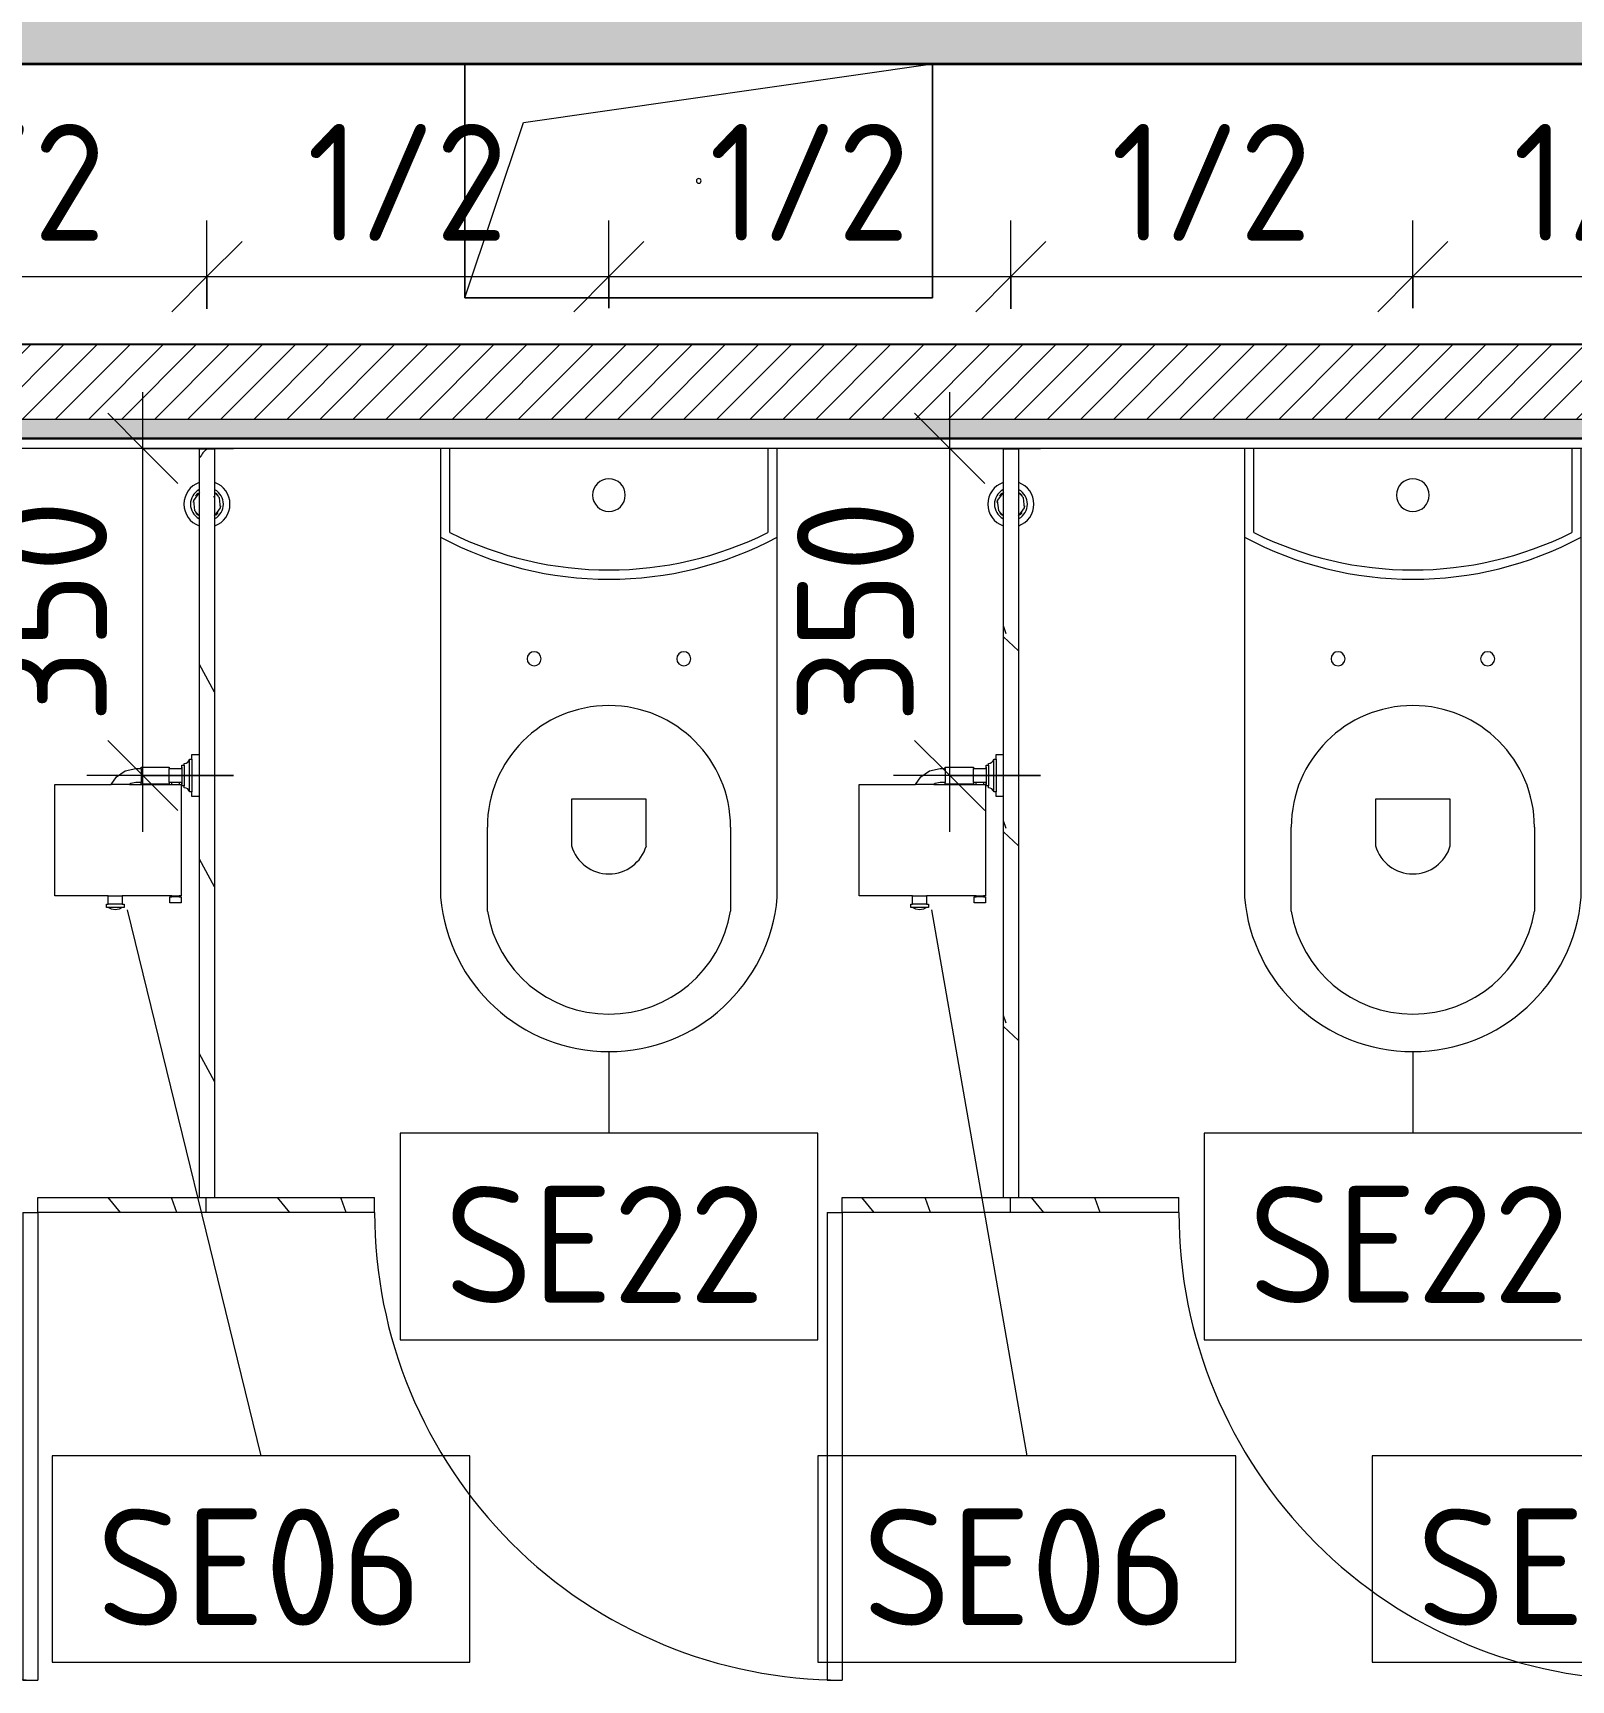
# Model space of a CAD drawing. Header units: millimetres. Extents: x 39815 to 261742, y -8553 to 29000.
# Drawn here: x 85671 to 87315, y 8652 to 10413 of the extents above; entities that cross this region are included whole.
import ezdxf

# ---------------------------------------------------------------- set-up
doc = ezdxf.new("R2010")
doc.units = ezdxf.units.MM
for name, color, linetype, lineweight in [('A-ANNO-DIMS', 7, 'Continuous', 9), ('A-ANNO-DIMS-50', 7, 'Continuous', 9), ('A-DOOR', 7, 'Continuous', 9), ('A-GENM', 7, 'Continuous', 9), ('A-WALL-2', 7, 'Continuous', 9), ('I-WALL', 7, 'Continuous', 9), ('P-SANR-FIXT-IDEN', 7, 'Continuous', 9)]:
    doc.layers.add(name, color=color, linetype=linetype, lineweight=lineweight)
for name, color, linetype, lineweight, true_color in [('A-DETL-GENF-1', 7, 'Continuous', 9, 0x4994b4), ('A-WALL-1', 7, 'Continuous', 25, 0x3c3c3c), ('A-WALL-3', 7, 'Continuous', 35, 0x3c3c3c), ('A-WALL-FNSH-1', 7, 'Continuous', 15, 0x3c3c3c), ('P-SANR-FIXT-1', 7, 'Continuous', 15, 0x4994b4)]:
    doc.layers.add(name, color=color, linetype=linetype, lineweight=lineweight, true_color=true_color)
doc.styles.add('GOST Common', font='GOST_Common.ttf', dxfattribs={"height": 125})
doc.styles.add('ISOCPEUR', font='isocpeur.ttf', dxfattribs={"width": 0.9, "height": 125})
doc.dimstyles.new('ISO-2_5_0_9К_БОЛЬШОЙ', dxfattribs={"dimscale": 304.8, "dimtxt": 124.497647, "dimasz": 0.246063, "dimexe": 0.19685, "dimexo": 0.492126, "dimgap": 0, "dimtad": 1, "dimdec": 0, "dimrnd": 10, "dimzin": 0, "dimdsep": 46, "dimtxsty": 'ISOCPEUR', "dimblk1": 'OBLIQUE', "dimblk2": 'OBLIQUE', "dimsah": 1, "dimcen": 0.09, "dimdle": 0.19685, "dimazin": 0, "dimtfac": 1, "dimtdec": 4, "dimtix": 1, "dimtmove": 0, "dimatfit": 3, "dimfxl": 1, "dimtvp": 1, "dimtolj": 1, "dimtzin": 0, "dimarcsym": 2})
pattern_1 = [(288.435, (96055.355, 9160), (208.250902, -416.49961), [79.025, -579.519]), (319.399, (96080.345, 9085.03), (1249.5049425, -1041.2430683), [38.399, -1881.571]), (316.848, (95901.25, 9060.04), (3123.769422, -2915.4788923), [91.346, -4475.934]), (289.983, (95967.89, 8997.565), (624.746965, -1666.001328), [48.75, -2388.754]), (270, (95984.55, 9160), (208.25, -208.25), [41.65, -166.6]), (298.443, (95984.55, 9118.35), (-1457.75313005, 2707.24838793), [113.682, -5570.435]), (264.289, (96038.695, 9018.39), (208.2636477, 1874.2483835), [41.858, -2051.029]), (309.806, (96034.53, 8976.74), (-833.007541, 1041.2439595), [32.53, -1593.955])]
pattern_2 = [(288.435, (96915.355, 9160), (208.250902, -416.49961), [79.025, -579.519]), (319.399, (96940.345, 9085.03), (1249.5049425, -1041.2430683), [38.399, -1881.571]), (316.848, (96761.25, 9060.04), (3123.769422, -2915.4788923), [91.346, -4475.934]), (289.983, (96827.89, 8997.565), (624.746965, -1666.001328), [48.75, -2388.754]), (270, (96844.55, 9160), (208.25, -208.25), [41.65, -166.6]), (298.443, (96844.55, 9118.35), (-1457.75313005, 2707.24838793), [113.682, -5570.435]), (264.289, (96898.695, 9018.39), (208.2636477, 1874.2483835), [41.858, -2051.029]), (309.806, (96894.53, 8976.74), (-833.007541, 1041.2439595), [32.53, -1593.955])]
pattern_3 = [(288.435, (97775.355, 9160), (208.250902, -416.49961), [79.025, -579.519]), (319.399, (97800.345, 9085.03), (1249.5049425, -1041.2430683), [38.399, -1881.571]), (316.848, (97621.25, 9060.04), (3123.769422, -2915.4788923), [91.346, -4475.934]), (289.983, (97687.89, 8997.565), (624.746965, -1666.001328), [48.75, -2388.754]), (270, (97704.55, 9160), (208.25, -208.25), [41.65, -166.6]), (298.443, (97704.55, 9118.35), (-1457.75313005, 2707.24838793), [113.682, -5570.435]), (264.289, (97758.695, 9018.39), (208.2636477, 1874.2483835), [41.858, -2051.029]), (309.806, (97754.53, 8976.74), (-833.007541, 1041.2439595), [32.53, -1593.955])]

# ---------------------------------------------------------------- blocks, each defined once
blk = doc.blocks.new('GM_Отверстие прямоугольное _в плите_ - Отверстие-V32-Фрагмент 2_10')
at = {"layer": 'A-GENM'}
for p, q in [((-250, -125), (-250, 125)), ((-250, 125), (-250, -125)), ((-187.5, 62.5), (250, 125)), ((250, 125), (250, -125)), ((250, -125), (250, 125)), ((-250, -125), (-187.5, 62.5)), ((250, -125), (-250, -125)), ((-250, -125), (250, -125))]:
    blk.add_line(p, q, dxfattribs=at)
for start, end in [(360, 180), (180, 360)]:
    blk.add_arc((0, 0), 2.5, start, end, dxfattribs=at)
blk = doc.blocks.new('FP_42-Фрагмент 2_10')
at = {"layer": 'A-GENM'}
blk.add_line((0, 8), (0, -8), dxfattribs=at)
blk = doc.blocks.new('131_Сантехническая перегородка 6 - СП-1-30839354-Фрагмент 2_10')
at = {"layer": 'A-GENM'}
h = blk.add_hatch(dxfattribs=at)
h.set_pattern_fill('FP_21', color=256, style=0, pattern_type=2)
h.set_pattern_definition([(198.435, (9968, -96845.73), (-416.49961, -208.250902), [79.025, -579.519]), (229.399, (9893.03, -96870.72), (-1041.2430683, -1249.5049425), [38.399, -1881.571]), (226.848, (9868.04, -96691.625), (-2915.4788923, -3123.769422), [91.346, -4475.934]), (199.983, (9805.565, -96758.265), (-1666.001328, -624.746965), [48.75, -2388.754]), (180, (9968, -96774.93), (-208.25, -208.25), [41.65, -166.6]), (208.443, (9926.35, -96774.925), (2707.24838793, 1457.75313005), [113.682, -5570.435]), (174.289, (9826.39, -96829.07), (1874.2483835, -208.2636477), [41.858, -2051.029]), (219.806, (9784.74, -96824.905), (1041.2439595, 833.007541), [32.53, -1593.955])])
h.paths.add_polyline_path([(800, -0.4), (800, 8), (50, 8), (50, -8), (800, -8)])
for p, q in [((0, 8), (50, 8)), ((50, 8), (800, 8)), ((50, -8), (0, -8)), ((800, -8), (50, -8))]:
    blk.add_line(p, q, dxfattribs=at)
at = {"layer": 'A-GENM', "flags": 128}
for points in [[(71.5, 8), (62.7, 14.5), (51.9, 13.4), (45.9, 8)], [(45.9, -8), (54.7, -14.5), (65.5, -13.4), (71.5, -8)]]:
    blk.add_lwpolyline(points, dxfattribs=at)
at = {"layer": 'A-GENM'}
for radius, start, end in [(24.6, 19.9113, 160.0887), (17.6, 28.9731, 151.0269), (15.1, 126.8617, 139.5341), (15.1, 78.8699, 82.6459), (15.1, 40.4659, 53.124), (24.6, 199.9113, 340.0887), (17.6, 208.9731, 331.0269), (15.1, 220.4659, 233.124), (15.1, 258.8699, 262.6459), (15.1, 306.8617, 319.5341)]:
    blk.add_arc((58.7, 0), radius, start, end, dxfattribs=at)
blk.add_blockref('FP_42-Фрагмент 2_10', (0, 0), dxfattribs=at)
blk = doc.blocks.new('131_Сантехническая перегородка_Дверь 5 - СД-1-V43-Фрагмент 2_10')
at = {"layer": 'A-DOOR'}
h = blk.add_hatch(dxfattribs=at)
h.set_pattern_fill('FP_24', color=256, style=0, pattern_type=2)
h.set_pattern_definition(pattern_1)
h.paths.add_polyline_path([(750, 8), (750, -8), (930, -8), (930, 8)])
at = {"layer": 'A-GENM'}
h = blk.add_hatch(dxfattribs=at)
h.set_pattern_fill('FP_24', color=256, style=0, pattern_type=2)
h.set_pattern_definition(pattern_1)
h.paths.add_polyline_path([(250, 8), (70, 8), (70, -8), (250, -8)])
at = {"layer": 'A-DOOR'}
for p, q in [((266, 508), (250, 508)), ((250, 8), (250, 508)), ((266, 8), (266, 508)), ((266, 8), (250, 8))]:
    blk.add_line(p, q, dxfattribs=at)
blk.add_arc((250, 8), 500, 360, 90, dxfattribs=at)
at = {"layer": 'A-GENM'}
for p, q in [((70, 8), (250, 8)), ((70, 8), (70, -8)), ((250, 8), (250, -8)), ((750, 8), (930, 8)), ((750, 8), (750, -8)), ((930, 8), (930, -8)), ((250, -8), (70, -8)), ((930, -8), (750, -8))]:
    blk.add_line(p, q, dxfattribs=at)
blk = doc.blocks.new('131_Сантехническая перегородка_Дверь 5 - СД-1-V44-Фрагмент 2_10')
at = {"layer": 'A-DOOR'}
h = blk.add_hatch(dxfattribs=at)
h.set_pattern_fill('FP_25', color=256, style=0, pattern_type=2)
h.set_pattern_definition(pattern_2)
h.paths.add_polyline_path([(750, 8), (750, -8), (930, -8), (930, 8)])
at = {"layer": 'A-GENM'}
h = blk.add_hatch(dxfattribs=at)
h.set_pattern_fill('FP_25', color=256, style=0, pattern_type=2)
h.set_pattern_definition(pattern_2)
h.paths.add_polyline_path([(70, 8), (70, -8), (250, -8), (250, 8)])
at = {"layer": 'A-DOOR'}
for p, q in [((266, 508), (250, 508)), ((250, 8), (250, 508)), ((266, 8), (266, 508)), ((266, 8), (250, 8))]:
    blk.add_line(p, q, dxfattribs=at)
blk.add_arc((250, 8), 500, 360, 90, dxfattribs=at)
at = {"layer": 'A-GENM'}
for p, q in [((70, 8), (250, 8)), ((70, 8), (70, -8)), ((250, 8), (250, -8)), ((750, 8), (930, 8)), ((750, 8), (750, -8)), ((930, 8), (930, -8)), ((250, -8), (70, -8)), ((930, -8), (750, -8))]:
    blk.add_line(p, q, dxfattribs=at)
blk = doc.blocks.new('131_Сантехническая перегородка_Дверь 5 - СД-1-V45-Фрагмент 2_10')
at = {"layer": 'A-DOOR'}
h = blk.add_hatch(dxfattribs=at)
h.set_pattern_fill('FP_26', color=256, style=0, pattern_type=2)
h.set_pattern_definition(pattern_3)
h.paths.add_polyline_path([(750, 8), (750, -8), (930, -8), (930, 8)])
at = {"layer": 'A-GENM'}
h = blk.add_hatch(dxfattribs=at)
h.set_pattern_fill('FP_26', color=256, style=0, pattern_type=2)
h.set_pattern_definition(pattern_3)
h.paths.add_polyline_path([(70, 8), (70, -8), (250, -8), (250, 8)])
at = {"layer": 'A-DOOR'}
for p, q in [((266, 508), (250, 508)), ((250, 8), (250, 508)), ((266, 8), (266, 508)), ((266, 8), (250, 8))]:
    blk.add_line(p, q, dxfattribs=at)
blk.add_arc((250, 8), 500, 360, 90, dxfattribs=at)
at = {"layer": 'A-GENM'}
for p, q in [((70, 8), (250, 8)), ((70, 8), (70, -8)), ((250, 8), (250, -8)), ((750, 8), (930, 8)), ((750, 8), (750, -8)), ((930, 8), (930, -8)), ((250, -8), (70, -8)), ((930, -8), (750, -8))]:
    blk.add_line(p, q, dxfattribs=at)
blk = doc.blocks.new('FP_47-Фрагмент 2_10')
at = {"layer": 'A-GENM'}
for p, q in [((-0.5, 1.9), (-0.3, 1)), ((-0.3, 1), (0, 0.1)), ((0, 8), (0, -8)), ((0, 0.1), (0.5, -0.8)), ((0.5, -0.8), (1.1, -1.6)), ((1.1, -1.6), (1.9, -2.5)), ((1.9, -2.5), (2.8, -3.4)), ((2.8, -3.4), (3.8, -4.3)), ((3.8, -4.3), (4.9, -5.1)), ((4.9, -5.1), (6.2, -6)), ((6.2, -6), (7.6, -6.9)), ((7.6, -6.9), (9.1, -7.7))]:
    blk.add_line(p, q, dxfattribs=at)
blk = doc.blocks.new('131_Сантехническая перегородка 6 - СП-1-V46-Фрагмент 2_10')
at = {"layer": 'A-GENM'}
h = blk.add_hatch(dxfattribs=at)
h.set_pattern_fill('FP_27', color=256, style=0, pattern_type=2)
h.set_pattern_definition([(198.435, (9968, -95986.105), (-416.49961, -208.250902), [79.025, -579.519]), (229.399, (9893.03, -96011.095), (-1041.2430683, -1249.5049425), [38.399, -1881.571]), (226.848, (9868.04, -95832), (-2915.4788923, -3123.769422), [91.346, -4475.934]), (199.983, (9805.565, -95898.64), (-1666.001328, -624.746965), [48.75, -2388.754]), (180, (9968, -95915.3), (-208.25, -208.25), [41.65, -166.6]), (208.443, (9926.35, -95915.3), (2707.24838793, 1457.75313005), [113.682, -5570.435]), (174.289, (9826.39, -95969.445), (1874.2483835, -208.2636477), [41.858, -2051.029]), (219.806, (9784.74, -95965.28), (1041.2439595, 833.007541), [32.53, -1593.955])])
h.paths.add_polyline_path([(800, -0.7), (800, 8), (50, 8), (50, -8), (800, -8)])
for p, q in [((0, 8), (50, 8)), ((50, 8), (800, 8)), ((50, -8), (0, -8)), ((800, -8), (50, -8))]:
    blk.add_line(p, q, dxfattribs=at)
at = {"layer": 'A-GENM', "flags": 128}
for points in [[(71.5, 8), (62.7, 14.5), (51.9, 13.4), (45.9, 8)], [(45.9, -8), (54.7, -14.5), (65.5, -13.4), (71.5, -8)]]:
    blk.add_lwpolyline(points, dxfattribs=at)
at = {"layer": 'A-GENM'}
for radius, start, end in [(24.6, 19.9113, 160.0887), (17.6, 28.9731, 151.0269), (15.1, 126.8617, 139.5341), (15.1, 78.8699, 82.6459), (15.1, 40.4659, 53.124), (24.6, 199.9113, 340.0887), (17.6, 208.9731, 331.0269), (15.1, 220.4659, 233.124), (15.1, 258.8699, 262.6459), (15.1, 306.8617, 319.5341)]:
    blk.add_arc((58.7, 0), radius, start, end, dxfattribs=at)
blk.add_blockref('FP_47-Фрагмент 2_10', (0, 0), dxfattribs=at)
blk = doc.blocks.new('WC Seat_2 with Cistern-Wall Based - SE22-33487382-Фрагмент 2_10')
at = {"layer": 'P-SANR-FIXT-1'}
for p, q in [((-5, 410.5), (-5, 500.5)), ((255, 500.5), (255, 410.5)), ((-55, 485.5), (-55, 100.5)), ((305, 100.5), (305, 485.5)), ((85, 430.5), (85, 380.5)), ((165, 380.5), (165, 430.5)), ((85, 380.5), (165, 380.5)), ((-55, 100.5), (-55, 5.5)), ((-45, 5.5), (-45, 95.6)), ((295, 95.6), (295, 5.5)), ((305, 5.5), (305, 100.5))]:
    blk.add_line(p, q, dxfattribs=at)
for centre, radius, start, end in [((125, 469.8), 180.7, 4.9791, 175.0209), ((125, 478.7), 131.8, 9.5273, 170.4727), ((125, 418.8), 41.7, 16.2602, 163.7398), ((125, 410.5), 130, 180, 360), ((45, 230.5), 7.5, 0, 180), ((45, 230.5), 7.5, 180, 360), ((205, 230.5), 7.5, 0, 180), ((205, 230.5), 7.5, 180, 360), ((125, -237), 382.5, 61.9275, 118.0725), ((125, -247), 382.5, 63.6122, 116.3878), ((125, 55.5), 17.5, 0, 180), ((125, 55.5), 17.5, 180, 360)]:
    blk.add_arc(centre, radius, start, end, dxfattribs=at)
blk = doc.blocks.new('Sanitary_Toilet-Accessories_Gessi_Wall-mounted-paper-roll-holder-65449 - Chrome-V61-Фрагмент 2_10')
at = {"layer": 'A-DETL-GENF-1'}
for p, q in [((96019.7, 9633.3), (96021.1, 9634.8)), ((96021.1, 9634.8), (96021.8, 9636.5)), ((96021.8, 9636.5), (96024.3, 9636.6)), ((96021.8, 9601.6), (96021.8, 9636.5)), ((96024.3, 9636.6), (96024.3, 9641.6)), ((96024.3, 9641.6), (96032.3, 9641.6)), ((96024.3, 9636.6), (96024.3, 9601.6)), ((95937.9, 9609.6), (95943.5, 9617.9)), ((95943.5, 9617.9), (95953, 9624.3)), ((95953, 9624.3), (95964.3, 9626.6)), ((95964.3, 9626.6), (95969.8, 9626.6)), ((95969.8, 9626.6), (95969.8, 9628.1)), ((95969.8, 9628.1), (95999.8, 9628.1)), ((95969.8, 9626.6), (95969.8, 9611.6)), ((95999.8, 9628.1), (95999.8, 9626.6)), ((95999.8, 9611.6), (95999.8, 9626.6)), ((95999.8, 9626.6), (96013.3, 9626.6)), ((96013.3, 9626.6), (96013.3, 9630.1)), ((96013.3, 9630.1), (96015.8, 9630.1)), ((96013.3, 9628.1), (96013.3, 9609.6)), ((96015.8, 9632.1), (96017.9, 9632.4)), ((96015.8, 9630.1), (96015.8, 9632.1)), ((96015.8, 9630.1), (96015.8, 9608.1)), ((96017.9, 9632.4), (96019.7, 9633.3)), ((95877.6, 9607.9), (95877.8, 9609.6)), ((95877.6, 9491.9), (95877.6, 9607.9)), ((95877.8, 9609.6), (95937.9, 9609.6)), ((95957.4, 9609.6), (95937.9, 9609.6)), ((95958.8, 9610.5), (95957.4, 9609.6)), ((95957.4, 9609.6), (96002.6, 9609.6)), ((95964.3, 9611.6), (95958.8, 9610.5)), ((95969.8, 9611.6), (95964.3, 9611.6)), ((95969.8, 9610.1), (95969.8, 9611.6)), ((95999.8, 9610.1), (95969.8, 9610.1)), ((96002.6, 9611.6), (95999.8, 9611.6)), ((95999.8, 9611.6), (95999.8, 9610.1)), ((96010.6, 9611.6), (96002.6, 9611.6)), ((96002.6, 9609.6), (96002.6, 9611.6)), ((96002.6, 9609.6), (96010.6, 9609.6)), ((96013.3, 9611.6), (96010.6, 9611.6)), ((96010.6, 9611.6), (96010.6, 9609.6)), ((96010.6, 9609.6), (96012.6, 9609.6)), ((96012.6, 9609.6), (96012.6, 9490.6)), ((96013.3, 9608.1), (96013.3, 9611.6)), ((96015.8, 9608.1), (96013.3, 9608.1)), ((96015.8, 9606.1), (96015.8, 9608.1)), ((96017.9, 9605.8), (96015.8, 9606.1)), ((96019.7, 9604.8), (96017.9, 9605.8)), ((96021.1, 9603.3), (96019.7, 9604.8)), ((96021.8, 9601.6), (96021.1, 9603.3)), ((96024.3, 9601.6), (96021.8, 9601.6)), ((96024.3, 9596.6), (96024.3, 9601.6)), ((96032.3, 9596.6), (96024.3, 9596.6)), ((95877.8, 9490.6), (95877.6, 9491.9)), ((95934.8, 9490.6), (95877.8, 9490.6)), ((95932.8, 9478.1), (95932.8, 9481.6)), ((95932.8, 9481.6), (95934.8, 9481.6)), ((95934.8, 9478.1), (95932.8, 9478.1)), ((95934.8, 9490.6), (95949.8, 9490.6)), ((95934.8, 9481.6), (95934.8, 9490.6)), ((95949.8, 9481.6), (95934.8, 9481.6)), ((95949.8, 9478.1), (95934.8, 9478.1)), ((95938.3, 9476.2), (95934.8, 9478.1)), ((95942.3, 9475.6), (95938.3, 9476.2)), ((95946.3, 9476.2), (95942.3, 9475.6)), ((95949.8, 9478.1), (95946.3, 9476.2)), ((96002.6, 9490.6), (95949.8, 9490.6)), ((95949.8, 9490.6), (95949.8, 9481.6)), ((95949.8, 9481.6), (95951.8, 9481.6)), ((95951.8, 9478.1), (95949.8, 9478.1)), ((95951.8, 9481.6), (95951.8, 9478.1)), ((96000.6, 9483.1), (96000.6, 9489.6)), ((96000.6, 9489.6), (96002.6, 9489.6)), ((96012.6, 9483.1), (96000.6, 9483.1)), ((96002.6, 9490.6), (96010.6, 9490.6)), ((96002.6, 9489.6), (96002.6, 9490.6)), ((96010.6, 9489.6), (96002.6, 9489.6)), ((96012.6, 9490.6), (96010.6, 9490.6)), ((96010.6, 9490.6), (96010.6, 9489.6)), ((96010.6, 9489.6), (96012.6, 9489.6)), ((96012.6, 9489.6), (96012.6, 9483.1))]:
    blk.add_line(p, q, dxfattribs=at)
blk = doc.blocks.new('Sanitary_Toilet-Accessories_Gessi_Wall-mounted-paper-roll-holder-65449 - Chrome-V62-Фрагмент 2_10')
at = {"layer": 'A-DETL-GENF-1'}
for p, q in [((96879.7, 9633.3), (96881.1, 9634.8)), ((96881.1, 9634.8), (96881.8, 9636.5)), ((96881.8, 9636.5), (96884.3, 9636.6)), ((96881.8, 9601.6), (96881.8, 9636.5)), ((96884.3, 9636.6), (96884.3, 9641.6)), ((96884.3, 9641.6), (96891.9, 9641.6)), ((96884.3, 9636.6), (96884.3, 9601.6)), ((96797.9, 9609.6), (96803.5, 9617.9)), ((96803.5, 9617.9), (96813, 9624.3)), ((96813, 9624.3), (96824.3, 9626.6)), ((96824.3, 9626.6), (96829.8, 9626.6)), ((96829.8, 9626.6), (96829.8, 9628.1)), ((96829.8, 9628.1), (96859.8, 9628.1)), ((96829.8, 9626.6), (96829.8, 9611.6)), ((96859.8, 9628.1), (96859.8, 9626.6)), ((96859.8, 9611.6), (96859.8, 9626.6)), ((96859.8, 9626.6), (96873.3, 9626.6)), ((96873.3, 9626.6), (96873.3, 9630.1)), ((96873.3, 9630.1), (96875.8, 9630.1)), ((96873.3, 9628.1), (96873.3, 9609.6)), ((96875.8, 9632.1), (96877.9, 9632.4)), ((96875.8, 9630.1), (96875.8, 9632.1)), ((96875.8, 9630.1), (96875.8, 9608.1)), ((96877.9, 9632.4), (96879.7, 9633.3)), ((96737.6, 9607.9), (96737.8, 9609.6)), ((96737.6, 9491.9), (96737.6, 9607.9)), ((96737.8, 9609.6), (96797.9, 9609.6)), ((96817.4, 9609.6), (96797.9, 9609.6)), ((96818.8, 9610.5), (96817.4, 9609.6)), ((96817.4, 9609.6), (96862.6, 9609.6)), ((96824.3, 9611.6), (96818.8, 9610.5)), ((96829.8, 9611.6), (96824.3, 9611.6)), ((96829.8, 9610.1), (96829.8, 9611.6)), ((96859.8, 9610.1), (96829.8, 9610.1)), ((96862.6, 9611.6), (96859.8, 9611.6)), ((96859.8, 9611.6), (96859.8, 9610.1)), ((96870.6, 9611.6), (96862.6, 9611.6)), ((96862.6, 9609.6), (96862.6, 9611.6)), ((96862.6, 9609.6), (96870.6, 9609.6)), ((96873.3, 9611.6), (96870.6, 9611.6)), ((96870.6, 9611.6), (96870.6, 9609.6)), ((96870.6, 9609.6), (96872.6, 9609.6)), ((96872.6, 9609.6), (96872.6, 9490.6)), ((96873.3, 9608.1), (96873.3, 9611.6)), ((96875.8, 9608.1), (96873.3, 9608.1)), ((96875.8, 9606.1), (96875.8, 9608.1)), ((96877.9, 9605.8), (96875.8, 9606.1)), ((96879.7, 9604.8), (96877.9, 9605.8)), ((96881.1, 9603.3), (96879.7, 9604.8)), ((96881.8, 9601.6), (96881.1, 9603.3)), ((96884.3, 9601.6), (96881.8, 9601.6)), ((96884.3, 9596.6), (96884.3, 9601.6)), ((96891.9, 9596.6), (96884.3, 9596.6)), ((96737.8, 9490.6), (96737.6, 9491.9)), ((96794.8, 9490.6), (96737.8, 9490.6)), ((96792.8, 9478.1), (96792.8, 9481.6)), ((96792.8, 9481.6), (96794.8, 9481.6)), ((96794.8, 9478.1), (96792.8, 9478.1)), ((96794.8, 9490.6), (96809.8, 9490.6)), ((96794.8, 9481.6), (96794.8, 9490.6)), ((96809.8, 9481.6), (96794.8, 9481.6)), ((96809.8, 9478.1), (96794.8, 9478.1)), ((96798.3, 9476.2), (96794.8, 9478.1)), ((96802.3, 9475.6), (96798.3, 9476.2)), ((96806.3, 9476.2), (96802.3, 9475.6)), ((96809.8, 9478.1), (96806.3, 9476.2)), ((96862.6, 9490.6), (96809.8, 9490.6)), ((96809.8, 9490.6), (96809.8, 9481.6)), ((96809.8, 9481.6), (96811.8, 9481.6)), ((96811.8, 9478.1), (96809.8, 9478.1)), ((96811.8, 9481.6), (96811.8, 9478.1)), ((96860.6, 9483.1), (96860.6, 9489.6)), ((96860.6, 9489.6), (96862.6, 9489.6)), ((96872.6, 9483.1), (96860.6, 9483.1)), ((96862.6, 9490.6), (96870.6, 9490.6)), ((96862.6, 9489.6), (96862.6, 9490.6)), ((96870.6, 9489.6), (96862.6, 9489.6)), ((96872.6, 9490.6), (96870.6, 9490.6)), ((96870.6, 9490.6), (96870.6, 9489.6)), ((96870.6, 9489.6), (96872.6, 9489.6)), ((96872.6, 9489.6), (96872.6, 9483.1))]:
    blk.add_line(p, q, dxfattribs=at)
blk = doc.blocks.new('М_сантехническая_рамка1 - В рамке-30590747-Фрагмент 2_10')
at = {"layer": 'P-SANR-FIXT-IDEN'}
for p, q in [((4.293, 2.24), (-4.639, 2.24)), ((-4.639, 2.24), (-4.639, -2.178)), ((4.293, -2.178), (4.293, 2.24)), ((-4.639, -2.178), (4.293, -2.178))]:
    blk.add_line(p, q, dxfattribs=at)
blk = doc.blocks.new('DIMBLOCK40-Фрагмент 2_10')
at = {"layer": 'A-ANNO-DIMS-50'}
for p, q in [((85426.8, 10119), (85426.8, 10212.6)), ((85856.6, 10118), (85856.6, 10212.6)), ((85426.8, 10152.6), (85856.6, 10152.6)), ((85426.8, 10152.6), (85426.8, 10119)), ((85856.6, 10152.6), (85856.6, 10118))]:
    blk.add_line(p, q, dxfattribs=at)
at = {"layer": 'A-ANNO-DIMS-50', "lineweight": 20}
for p, q in [((85426.8, 10152.6), (85464.3, 10190.1)), ((85856.6, 10152.6), (85894.1, 10190.1)), ((85426.8, 10152.6), (85389.3, 10115.1)), ((85856.6, 10152.6), (85819.1, 10115.1))]:
    blk.add_line(p, q, dxfattribs=at)
at = {"layer": 'A-ANNO-DIMS-50', "color": 0, "insert": (85533.9, 10315.9), "char_height": 125, "width": 258.572, "attachment_point": 1, "line_spacing_factor": 1.149209, "style": 'ISOCPEUR'}
blk.add_mtext('1/2', dxfattribs=at)
blk = doc.blocks.new('_Oblique')
at = {"color": 0, "linetype": 'ByBlock', "lineweight": -2}
blk.add_line((-0.5, -0.5), (0.5, 0.5), dxfattribs=at)
blk = doc.blocks.new('DIMBLOCK41-Фрагмент 2_10')
at = {"layer": 'A-ANNO-DIMS-50'}
for p, q in [((85856.6, 10118), (85856.6, 10212.6)), ((86286.4, 10119), (86286.4, 10212.6)), ((85856.6, 10152.6), (86286.4, 10152.6)), ((85856.6, 10152.6), (85856.6, 10118)), ((86286.4, 10152.6), (86286.4, 10119))]:
    blk.add_line(p, q, dxfattribs=at)
at = {"layer": 'A-ANNO-DIMS-50', "lineweight": 20}
for p, q in [((85856.6, 10152.6), (85894.1, 10190.1)), ((86286.4, 10152.6), (86323.9, 10190.1)), ((85856.6, 10152.6), (85819.1, 10115.1)), ((86286.4, 10152.6), (86248.9, 10115.1))]:
    blk.add_line(p, q, dxfattribs=at)
at = {"layer": 'A-ANNO-DIMS-50', "color": 0, "insert": (85963.7, 10315.9), "char_height": 125, "width": 258.572, "attachment_point": 1, "line_spacing_factor": 1.149209, "style": 'ISOCPEUR'}
blk.add_mtext('1/2', dxfattribs=at)
blk = doc.blocks.new('DIMBLOCK42-Фрагмент 2_10')
at = {"layer": 'A-ANNO-DIMS-50'}
for p, q in [((86286.4, 10119), (86286.4, 10212.6)), ((86716.2, 10118), (86716.2, 10212.6)), ((86286.4, 10152.6), (86716.2, 10152.6)), ((86286.4, 10152.6), (86286.4, 10119)), ((86716.2, 10152.6), (86716.2, 10118))]:
    blk.add_line(p, q, dxfattribs=at)
at = {"layer": 'A-ANNO-DIMS-50', "lineweight": 20}
for p, q in [((86286.4, 10152.6), (86323.9, 10190.1)), ((86716.2, 10152.6), (86753.7, 10190.1)), ((86286.4, 10152.6), (86248.9, 10115.1)), ((86716.2, 10152.6), (86678.7, 10115.1))]:
    blk.add_line(p, q, dxfattribs=at)
at = {"layer": 'A-ANNO-DIMS-50', "color": 0, "insert": (86393.6, 10315.9), "char_height": 125, "width": 258.572, "attachment_point": 1, "line_spacing_factor": 1.149209, "style": 'ISOCPEUR'}
blk.add_mtext('1/2', dxfattribs=at)
blk = doc.blocks.new('DIMBLOCK43-Фрагмент 2_10')
at = {"layer": 'A-ANNO-DIMS-50'}
for p, q in [((86716.2, 10118), (86716.2, 10212.6)), ((87146, 10119), (87146, 10212.6)), ((86716.2, 10152.6), (87146, 10152.6)), ((86716.2, 10152.6), (86716.2, 10118)), ((87146, 10152.6), (87146, 10119))]:
    blk.add_line(p, q, dxfattribs=at)
at = {"layer": 'A-ANNO-DIMS-50', "lineweight": 20}
for p, q in [((86716.2, 10152.6), (86753.7, 10190.1)), ((87146, 10152.6), (87183.5, 10190.1)), ((86716.2, 10152.6), (86678.7, 10115.1)), ((87146, 10152.6), (87108.5, 10115.1))]:
    blk.add_line(p, q, dxfattribs=at)
at = {"layer": 'A-ANNO-DIMS-50', "color": 0, "insert": (86823.4, 10315.9), "char_height": 125, "width": 258.572, "attachment_point": 1, "line_spacing_factor": 1.149209, "style": 'ISOCPEUR'}
blk.add_mtext('1/2', dxfattribs=at)
blk = doc.blocks.new('DIMBLOCK44-Фрагмент 2_10')
at = {"layer": 'A-ANNO-DIMS-50'}
for p, q in [((87146, 10119), (87146, 10212.6)), ((87575.8, 10119), (87575.8, 10212.6)), ((87146, 10152.6), (87635.8, 10152.6)), ((87146, 10152.6), (87146, 10119)), ((87575.8, 10152.6), (87575.8, 10119))]:
    blk.add_line(p, q, dxfattribs=at)
at = {"layer": 'A-ANNO-DIMS-50', "lineweight": 20}
for p, q in [((87146, 10152.6), (87183.5, 10190.1)), ((87575.8, 10152.6), (87613.3, 10190.1)), ((87146, 10152.6), (87108.5, 10115.1)), ((87575.8, 10152.6), (87538.3, 10115.1))]:
    blk.add_line(p, q, dxfattribs=at)
at = {"layer": 'A-ANNO-DIMS-50', "color": 0, "insert": (87253.2, 10315.9), "char_height": 125, "width": 258.572, "attachment_point": 1, "line_spacing_factor": 1.149209, "style": 'ISOCPEUR'}
blk.add_mtext('1/2', dxfattribs=at)
blk = doc.blocks.new('DIMBLOCK46-Фрагмент 2_10')
at = {"layer": 'A-ANNO-DIMS-50'}
for p, q in [((85788, 9559.1), (85788, 10029)), ((85885, 9969), (85728, 9969)), ((85788, 9969), (85885, 9969)), ((85885, 9619.1), (85728, 9619.1)), ((85788, 9619.1), (85885, 9619.1))]:
    blk.add_line(p, q, dxfattribs=at)
at = {"layer": 'A-ANNO-DIMS-50', "lineweight": 20}
for p, q in [((85788, 9969), (85750.5, 10006.5)), ((85788, 9969), (85825.5, 9931.5)), ((85788, 9619.1), (85750.5, 9656.6)), ((85788, 9619.1), (85825.5, 9581.6))]:
    blk.add_line(p, q, dxfattribs=at)
at = {"layer": 'A-ANNO-DIMS-50', "color": 0, "insert": (85624.7, 9675.5), "char_height": 125, "width": 284.429, "attachment_point": 1, "rotation": 90, "line_spacing_factor": 1.149209, "style": 'ISOCPEUR'}
blk.add_mtext('350', dxfattribs=at)
blk = doc.blocks.new('DIMBLOCK47-Фрагмент 2_10')
at = {"layer": 'A-ANNO-DIMS-50'}
for p, q in [((86650.8, 9559.1), (86650.8, 10029)), ((86747.8, 9969), (86590.8, 9969)), ((86650.8, 9969), (86747.8, 9969)), ((86747.8, 9619.1), (86590.8, 9619.1)), ((86650.8, 9619.1), (86747.8, 9619.1))]:
    blk.add_line(p, q, dxfattribs=at)
at = {"layer": 'A-ANNO-DIMS-50', "lineweight": 20}
for p, q in [((86650.8, 9969), (86613.3, 10006.5)), ((86650.8, 9969), (86688.3, 9931.5)), ((86650.8, 9619.1), (86613.3, 9656.6)), ((86650.8, 9619.1), (86688.3, 9581.6))]:
    blk.add_line(p, q, dxfattribs=at)
at = {"layer": 'A-ANNO-DIMS-50', "color": 0, "insert": (86487.5, 9675.5), "char_height": 125, "width": 284.429, "attachment_point": 1, "rotation": 90, "line_spacing_factor": 1.149209, "style": 'ISOCPEUR'}
blk.add_mtext('350', dxfattribs=at)

msp = doc.modelspace()

# ---------------------------------------------------------------- hatches: boundary and pattern name
at = {"layer": 'I-WALL'}
h = msp.add_hatch(dxfattribs=at)
h.set_pattern_fill('FP_3', color=256, style=0, pattern_type=2)
h.set_pattern_definition([(45, (-10183.68, 0), (-28.51196, 28.51196), []), (45, (-10155.17, 0), (-28.51196, 28.51196), [50.403, -10.081, 1.676, -8.404])])
h.paths.add_polyline_path([(91426.3, 10380), (91426.3, 10600), (84026.3, 10600), (84026.3, 10380), (91128.1, 10380)])
h = msp.add_hatch(dxfattribs=at)
h.set_pattern_fill('FP_1', color=256, style=0, pattern_type=2)
h.set_pattern_definition([(45, (-10183.68, 0), (-17.6776695, 17.6776695), [])])
h.paths.add_polyline_path([(90876.3, 10000), (90896.3, 10000), (90896.3, 10080), (84106.3, 10080), (84106.3, 10000), (89807, 10000)])
h = msp.add_hatch(dxfattribs=at)
h.set_pattern_fill('FP_9', color=256, style=0, pattern_type=2)
h.set_pattern_definition([(0, (-10183.68, 0), (60.96, 15.24), [5.029, -40.691, 5.029, -40.691, -243.84]), (0, (-10183.68, 0), (60.96, 15.24), [-91.44, 5.029, -86.411, 5.029, -40.691, -106.68]), (0, (-10183.68, 0), (60.96, 15.24), [-228.6, 5.029, -25.451, 5.029, -71.171]), (120, (-10160.82, 7.62), (-43.6782272, 45.1729086), [5.029, -40.691, 5.029, -40.691, -243.84]), (120, (-10160.82, 7.62), (-43.6782272, 45.1729086), [-91.44, 5.029, -86.411, 5.029, -40.691, -106.68]), (120, (-10160.82, 7.62), (-43.6782272, 45.1729086), [-228.6, 5.029, -25.451, 5.029, -71.171]), (240, (-10153.2, 38.1), (-17.2817728, -60.4129086), [5.029, -40.691, 5.029, -40.691, -243.84]), (240, (-10153.2, 38.1), (-17.2817728, -60.4129086), [-91.44, 5.029, -86.411, 5.029, -40.691, -106.68]), (240, (-10153.2, 38.1), (-17.2817728, -60.4129086), [-228.6, 5.029, -25.451, 5.029, -71.171])])
h.paths.add_polyline_path([(90876.3, 9980), (90876.3, 10000), (84106.3, 10000), (84106.3, 9980), (89807, 9980)])

# ---------------------------------------------------------------- linework, layer by layer
at = {"layer": 'A-WALL-1'}
for p, q in [((90896.3, 10080), (84106.3, 10080)), ((84126.3, 9980), (90876.3, 9980))]:
    msp.add_line(p, q, dxfattribs=at)
at = {"layer": 'A-WALL-2'}
msp.add_line((90896.3, 10000), (84106.3, 10000), dxfattribs=at)
at = {"layer": 'A-WALL-3'}
msp.add_line((84026.3, 10380), (91426.3, 10380), dxfattribs=at)
at = {"layer": 'A-WALL-FNSH-1'}
msp.add_line((84127.3, 9979), (90875.3, 9979), dxfattribs=at)
at = {"layer": 'I-WALL'}
msp.add_line((90876.3, 9969), (84137.3, 9969), dxfattribs=at)
at = {"layer": 'P-SANR-FIXT-IDEN'}
for p, q in [((85771.3, 9475.6), (85914.3, 8891.9)), ((86631.3, 9475.6), (86733.3, 8891.9)), ((86286.4, 9323.9), (86286.4, 9236.8)), ((87146, 9323.9), (87146, 9236.8))]:
    msp.add_line(p, q, dxfattribs=at)

# ---------------------------------------------------------------- block references
at = {"layer": 'A-GENM'}
msp.add_blockref('GM_Отверстие прямоугольное _в плите_ - Отверстие-V32-Фрагмент 2_10', (86382.4, 10255), dxfattribs=at)
for name, p, rotation in [('131_Сантехническая перегородка 6 - СП-1-V46-Фрагмент 2_10', (85856.6, 9968), 270.0000000000007), ('131_Сантехническая перегородка 6 - СП-1-30839354-Фрагмент 2_10', (86716.2, 9968), 270.0000000000007), ('131_Сантехническая перегородка_Дверь 5 - СД-1-V43-Фрагмент 2_10', (85925.8, 9160), 180), ('131_Сантехническая перегородка_Дверь 5 - СД-1-V44-Фрагмент 2_10', (86785.8, 9160), 180), ('131_Сантехническая перегородка_Дверь 5 - СД-1-V45-Фрагмент 2_10', (87645.8, 9160), 180)]:
    msp.add_blockref(name, p, dxfattribs=dict(at, rotation=rotation))
at = {"layer": 'P-SANR-FIXT-1', "rotation": 180}
for p in [(86411.4, 9974.5), (87271, 9974.5)]:
    msp.add_blockref('WC Seat_2 with Cistern-Wall Based - SE22-33487382-Фрагмент 2_10', p, dxfattribs=at)
at = {"layer": 'P-SANR-FIXT-1'}
for name in ['Sanitary_Toilet-Accessories_Gessi_Wall-mounted-paper-roll-holder-65449 - Chrome-V61-Фрагмент 2_10', 'Sanitary_Toilet-Accessories_Gessi_Wall-mounted-paper-roll-holder-65449 - Chrome-V62-Фрагмент 2_10']:
    msp.add_blockref(name, (-10183.7, 0), dxfattribs=at)
at = {"layer": 'P-SANR-FIXT-IDEN', "xscale": 49.99999999999998, "yscale": 49.99999999999998, "zscale": 49.99999999999998}
for p in [(86295, 9124.8), (87154.7, 9124.8), (85923, 8779.9), (86741.9, 8779.9), (87334.5, 8779.9)]:
    msp.add_blockref('М_сантехническая_рамка1 - В рамке-30590747-Фрагмент 2_10', p, dxfattribs=at)

# ---------------------------------------------------------------- texts
at = {"layer": 'P-SANR-FIXT-IDEN', "char_height": 125, "width": 444.937, "attachment_point": 1, "style": 'GOST Common'}
for s, insert in [('SE22', (86110.7, 9180.2)), ('SE22', (86970.4, 9180.2)), ('SE06', (85738.7, 8835.3)), ('SE06', (86557.7, 8835.3)), ('SE06', (87150.2, 8835.3))]:
    msp.add_mtext(s, dxfattribs=dict(at, insert=insert))

# ---------------------------------------------------------------- dimensions: what is measured, and where the dimension line sits
at = {"layer": 'A-ANNO-DIMS'}
for base, p1, p2, override, picture, middle in [((85856.6, 10152.6), (85426.8, 9969), (85856.6, 9968), {"dimpost": '<>', "dimfxl": 429.813697}, 'DIMBLOCK40-Фрагмент 2_10', (85641.7, 10215.1)), ((86286.4, 10152.6), (85856.6, 9968), (86286.4, 9969), {"dimpost": '<>', "dimfxl": 429.813697}, 'DIMBLOCK41-Фрагмент 2_10', (86071.5, 10215.1)), ((86716.2, 10152.6), (86286.4, 9969), (86716.2, 9968), {"dimpost": '<>', "dimfxl": 429.813697}, 'DIMBLOCK42-Фрагмент 2_10', (86501.3, 10215.1)), ((87146, 10152.6), (86716.2, 9968), (87146, 9969), {"dimpost": '<>', "dimfxl": 429.813697}, 'DIMBLOCK43-Фрагмент 2_10', (86931.1, 10215.1)), ((87575.8, 10152.6), (87146, 9969), (87575.8, 9969), {"dimpost": '<>', "dimfxl": 429.812534}, 'DIMBLOCK44-Фрагмент 2_10', (87360.9, 10215.1))]:
    dim = msp.add_linear_dim(base=base, p1=p1, p2=p2, text='1/2', dimstyle='ISO-2_5_0_9К_БОЛЬШОЙ', override=override, dxfattribs=at)
    dim.commit()
    dim.dimension.update_dxf_attribs({"geometry": picture, "text_midpoint": middle})
for base, p1, p2, picture, middle in [((85788, 9969), (85735, 9619.1), (85735, 9969), 'DIMBLOCK46-Фрагмент 2_10', (85725.5, 9794)), ((86650.8, 9969), (86597.8, 9619.1), (86597.8, 9969), 'DIMBLOCK47-Фрагмент 2_10', (86588.3, 9794))]:
    dim = msp.add_linear_dim(base=base, p1=p1, p2=p2, angle=90, dimstyle='ISO-2_5_0_9К_БОЛЬШОЙ', override={"dimpost": '<>', "dimfxl": 349.940995}, dxfattribs=at)
    dim.commit()
    dim.dimension.update_dxf_attribs({"geometry": picture, "text_midpoint": middle})

doc.saveas('drawing.dxf')
